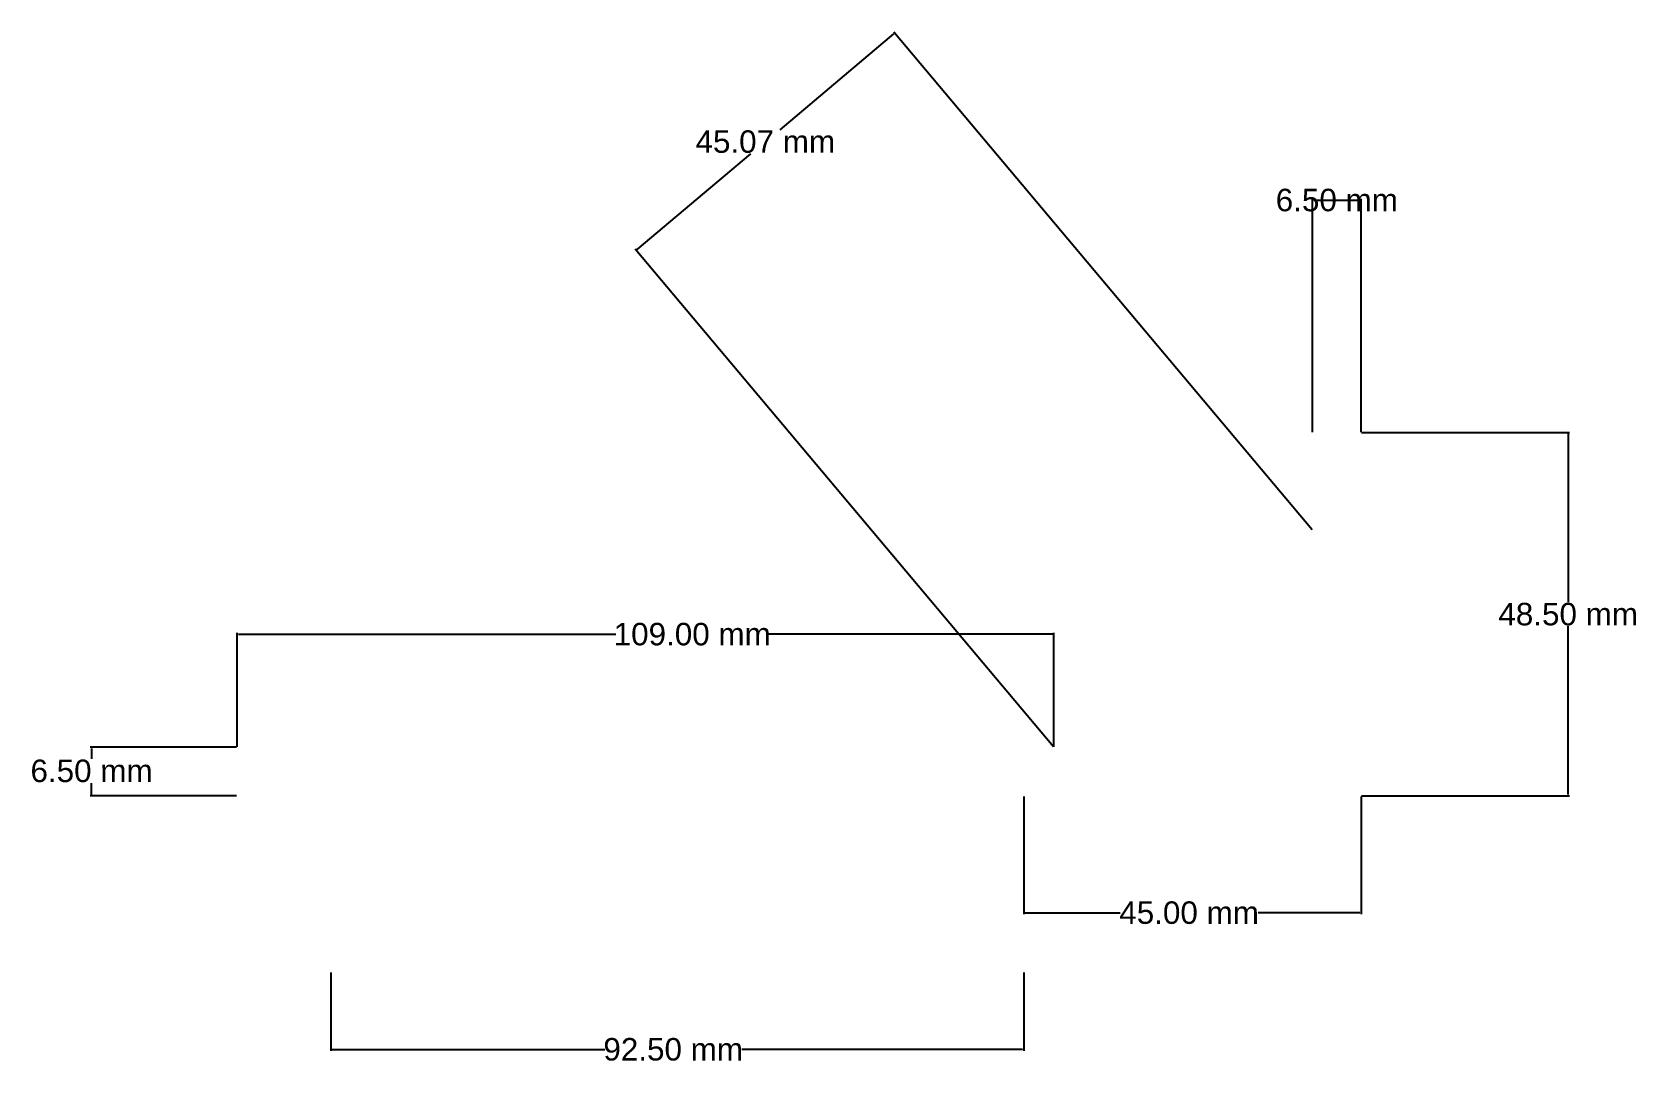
# Model space of a CAD drawing. Header units: inches. Extents: x 10 to 224, y 113 to 254.
import ezdxf

# ---------------------------------------------------------------- set-up
doc = ezdxf.new("R2010")
doc.units = ezdxf.units.IN
doc.header["$MEASUREMENT"] = 0
doc.styles.get("Standard").update_dxf_attribs({"font": 'Arial.ttf'})
doc.dimstyles.get("Standard").update_dxf_attribs({"dimtxt": 0.18, "dimasz": 0.18, "dimexe": 0.18, "dimexo": 0.0625, "dimgap": 0.09, "dimtad": 0, "dimtih": 1, "dimtoh": 1, "dimdec": 4, "dimzin": 0, "dimdsep": 46, "dimtxsty": 'Standard', "dimcen": 0.09, "dimadec": 0, "dimazin": 0, "dimtfac": 1, "dimtdec": 4, "dimtofl": 0, "dimtmove": 0, "dimatfit": 3, "dimfxl": 1, "dimtolj": 1, "dimtzin": 0, "dimarcsym": 0})

# ---------------------------------------------------------------- blocks, each defined once
blk = doc.blocks.new('*D2')
at = {"color": 0, "lineweight": -2, "transparency": 16777216}
for p, q in [((49.6, 127.99), (49.6, 117.54)), ((142.1, 127.99), (142.1, 117.54)), ((49.78, 117.72), (86.17, 117.72)), ((141.92, 117.72), (104.44, 117.72))]:
    blk.add_line(p, q, dxfattribs=at)
at = {"color": 0, "transparency": 16777216}
for points in [[(49.78, 117.75), (49.78, 117.69), (49.6, 117.72)], [(141.92, 117.75), (141.92, 117.69), (142.1, 117.72)]]:
    blk.add_solid(points, dxfattribs=at)
at = {"layer": 'Defpoints', "color": 0, "transparency": 16777216}
for p in [(49.6, 128.06, 7), (142.1, 128.06, 7), (142.1, 117.72)]:
    blk.add_point(p, dxfattribs=at)
at = {"color": 0, "transparency": 16777216, "insert": (95.3, 117.72), "char_height": 3, "attachment_point": 5}
blk.add_mtext('\\A1;92.50 mm', dxfattribs=at)
blk = doc.blocks.new('*D3')
at = {"color": 0, "lineweight": -2, "transparency": 16777216}
for p, q in [((187.16, 200.06), (214.9, 200.06)), ((214.72, 199.88), (214.72, 177.42)), ((214.72, 151.74), (214.72, 174.2)), ((187.16, 151.56), (214.9, 151.56))]:
    blk.add_line(p, q, dxfattribs=at)
at = {"color": 0, "transparency": 16777216}
for points in [[(214.69, 199.88), (214.75, 199.88), (214.72, 200.06)], [(214.69, 151.74), (214.75, 151.74), (214.72, 151.56)]]:
    blk.add_solid(points, dxfattribs=at)
at = {"layer": 'Defpoints', "color": 0, "transparency": 16777216}
for p in [(187.1, 200.06, 7), (187.1, 151.56, 7), (214.72, 151.56)]:
    blk.add_point(p, dxfattribs=at)
at = {"color": 0, "transparency": 16777216, "insert": (214.72, 175.81), "char_height": 3, "attachment_point": 5}
blk.add_mtext('\\A1;48.50 mm', dxfattribs=at)
blk = doc.blocks.new('*D4')
at = {"color": 0, "lineweight": -2, "transparency": 16777216}
for p, q in [((37.1, 158.12), (37.1, 173.32)), ((37.28, 173.14), (87.66, 173.14)), ((145.92, 173.14), (108.02, 173.14)), ((146.1, 158.12), (146.1, 173.32))]:
    blk.add_line(p, q, dxfattribs=at)
at = {"color": 0, "transparency": 16777216}
for points in [[(37.28, 173.17), (37.28, 173.11), (37.1, 173.14)], [(145.92, 173.17), (145.92, 173.11), (146.1, 173.14)]]:
    blk.add_solid(points, dxfattribs=at)
at = {"layer": 'Defpoints', "color": 0, "transparency": 16777216}
for p in [(146.1, 173.14), (37.1, 158.06, 7), (146.1, 158.06, 7)]:
    blk.add_point(p, dxfattribs=at)
at = {"color": 0, "transparency": 16777216, "insert": (97.84, 173.14), "char_height": 3, "attachment_point": 5}
blk.add_mtext('\\A1;109.00 mm', dxfattribs=at)
blk = doc.blocks.new('*D5')
at = {"color": 0, "lineweight": -2, "transparency": 16777216}
for p, q in [((37.04, 158.06), (17.51, 158.06)), ((17.69, 157.88), (17.69, 156.5)), ((17.69, 151.74), (17.69, 153.28)), ((37.04, 151.56), (17.51, 151.56))]:
    blk.add_line(p, q, dxfattribs=at)
at = {"color": 0, "transparency": 16777216}
for points in [[(17.66, 157.88), (17.72, 157.88), (17.69, 158.06)], [(17.66, 151.74), (17.72, 151.74), (17.69, 151.56)]]:
    blk.add_solid(points, dxfattribs=at)
at = {"layer": 'Defpoints', "color": 0, "transparency": 16777216}
for p in [(37.1, 158.06, 7), (17.69, 151.56), (37.1, 151.56, 7)]:
    blk.add_point(p, dxfattribs=at)
at = {"color": 0, "transparency": 16777216, "insert": (17.69, 154.89), "char_height": 3, "attachment_point": 5}
blk.add_mtext('\\A1;6.50 mm', dxfattribs=at)
blk = doc.blocks.new('*D6')
at = {"color": 0, "lineweight": -2, "transparency": 16777216}
for p, q in [((142.1, 151.49), (142.1, 135.78)), ((187.1, 151.49), (187.1, 135.78)), ((142.28, 135.96), (154.92, 135.96)), ((186.92, 135.96), (173.35, 135.96))]:
    blk.add_line(p, q, dxfattribs=at)
at = {"color": 0, "transparency": 16777216}
for points in [[(142.28, 135.99), (142.28, 135.93), (142.1, 135.96)], [(186.92, 135.99), (186.92, 135.93), (187.1, 135.96)]]:
    blk.add_solid(points, dxfattribs=at)
at = {"layer": 'Defpoints', "color": 0, "transparency": 16777216}
for p in [(142.1, 151.56, 7), (187.1, 151.56, 7), (187.1, 135.96)]:
    blk.add_point(p, dxfattribs=at)
at = {"color": 0, "transparency": 16777216, "insert": (164.14, 135.96), "char_height": 3, "attachment_point": 5}
blk.add_mtext('\\A1;45.00 mm', dxfattribs=at)
blk = doc.blocks.new('*D7')
at = {"color": 0, "lineweight": -2, "transparency": 16777216}
for p, q in [((180.6, 200.12), (180.6, 231.27)), ((187.1, 200.12), (187.1, 231.27)), ((180.78, 231.09), (186.92, 231.09))]:
    blk.add_line(p, q, dxfattribs=at)
at = {"color": 0, "transparency": 16777216}
for points in [[(180.78, 231.12), (180.78, 231.06), (180.6, 231.09)], [(186.92, 231.12), (186.92, 231.06), (187.1, 231.09)]]:
    blk.add_solid(points, dxfattribs=at)
at = {"layer": 'Defpoints', "color": 0, "transparency": 16777216}
for p in [(187.1, 231.09), (180.6, 200.06, 65), (187.1, 200.06, 65)]:
    blk.add_point(p, dxfattribs=at)
at = {"color": 0, "transparency": 16777216, "insert": (183.85, 231.09), "char_height": 3, "attachment_point": 5}
blk.add_mtext('\\A1;6.50 mm', dxfattribs=at)
blk = doc.blocks.new('*D8')
at = {"color": 0, "lineweight": -2, "transparency": 16777216}
for p, q in [((124.7, 253.28), (109.51, 240.5)), ((180.56, 187.1), (124.72, 253.53)), ((90.48, 224.51), (105.67, 237.28)), ((146.06, 158.1), (90.22, 224.53))]:
    blk.add_line(p, q, dxfattribs=at)
at = {"color": 0, "transparency": 16777216}
for points in [[(124.68, 253.3), (124.72, 253.25), (124.84, 253.39)], [(90.46, 224.53), (90.5, 224.49), (90.34, 224.39)]]:
    blk.add_solid(points, dxfattribs=at)
at = {"layer": 'Defpoints', "color": 0, "transparency": 16777216}
for p in [(124.84, 253.39), (180.6, 187.06, 58), (146.1, 158.06, 58)]:
    blk.add_point(p, dxfattribs=at)
at = {"color": 0, "transparency": 16777216, "insert": (107.59, 238.89), "char_height": 3, "attachment_point": 5}
blk.add_mtext('\\A1;45.07 mm', dxfattribs=at)

msp = doc.modelspace()

# ---------------------------------------------------------------- dimensions: what is measured, and where the dimension line sits
at = {"color": 1}
dim = msp.add_aligned_dim(p1=(146.1, 158.057, 58), p2=(180.6, 187.057, 58), distance=86.658, dimstyle='Standard', override={"dimtxt": 3, "dimdec": 2, "dimpost": ' mm'}, dxfattribs=at)
dim.commit()
dim.dimension.update_dxf_attribs({"geometry": '*D8', "text_midpoint": (107.59, 238.893)})
for base, p1, p2, angle, picture, middle in [((187.1, 231.09), (180.6, 200.057, 65), (187.1, 200.057, 65), 180, '*D7', (183.85, 231.09)), ((214.721, 151.557), (187.1, 200.057, 7), (187.1, 151.557, 7), 90, '*D3', (214.721, 175.807)), ((146.1, 173.135), (37.1, 158.057, 7), (146.1, 158.057, 7), 180, '*D4', (97.843, 173.135)), ((17.691, 151.557), (37.1, 158.057, 7), (37.1, 151.557, 7), 270, '*D5', (17.691, 154.894))]:
    dim = msp.add_linear_dim(base=base, p1=p1, p2=p2, angle=angle, dimstyle='Standard', override={"dimtxt": 3, "dimdec": 2, "dimpost": ' mm'}, dxfattribs=at)
    dim.commit()
    dim.dimension.update_dxf_attribs({"geometry": picture, "text_midpoint": middle, "dimtype": 160})
for base, p1, p2, picture, middle in [((187.1, 135.961), (142.1, 151.557, 7), (187.1, 151.557, 7), '*D6', (164.136, 135.961)), ((142.1, 117.72), (49.6, 128.057, 7), (142.1, 128.057, 7), '*D2', (95.302, 117.72))]:
    dim = msp.add_linear_dim(base=base, p1=p1, p2=p2, dimstyle='Standard', override={"dimtxt": 3, "dimdec": 2, "dimpost": ' mm'}, dxfattribs=at)
    dim.commit()
    dim.dimension.update_dxf_attribs({"geometry": picture, "text_midpoint": middle, "dimtype": 160})

doc.saveas('drawing.dxf')
